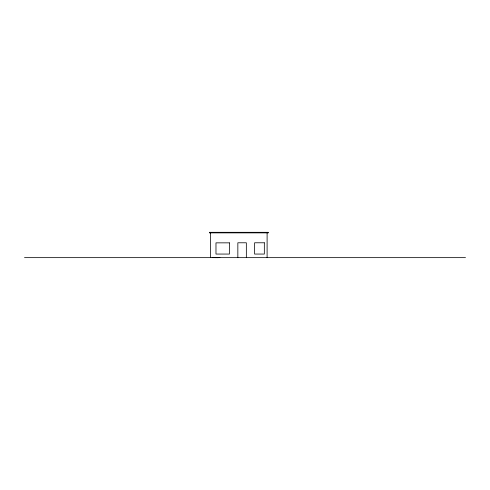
<?xml version="1.0" encoding="UTF-8"?>
<svg xmlns="http://www.w3.org/2000/svg" width="490" height="490" viewBox="0 0 490 490"><rect width="100%" height="100%" fill="white"/><g stroke="black" fill="none" stroke-linecap="round" stroke-linejoin="round"><path stroke-width="0.73" d="M217.921 257.673L217.683 257.599M217.946 257.673L217.964 257.336M216.494 257.673L217.609 257.685L217.493 257.397M215.955 257.673L215.643 257.673M215.012 257.673L215.508 257.673M214.939 257.673L214.485 257.397M213.75 257.685L214.216 257.685M217.787 257.685L218.252 257.685M212.041 257.538L212.409 257.513M213.842 257.569L218.16 257.569M219.563 257.556L219.936 257.538M24.5 257.648L465.5 257.648M216.36 257.673L216.041 257.673M267.105 232.873L267.105 257.648M246.341 257.648L246.341 242.783L237.846 242.783L237.846 257.648M219.563 257.336L219.563 257.685M219.489 257.36L219.489 257.685M218.038 257.36L218.038 257.685M214.02 257.336L213.946 257.685M212.421 257.336L212.495 257.685M210.48 232.873L210.48 257.648M268.22 232.315L209.365 232.315L209.365 232.873L268.22 232.873L268.22 232.315M264.337 242.783L254.604 242.783L254.604 254.059L264.337 254.059L264.337 242.783M229.424 242.85L215.98 242.85L215.98 254.059L229.424 254.059L229.424 242.85"/></g></svg>
